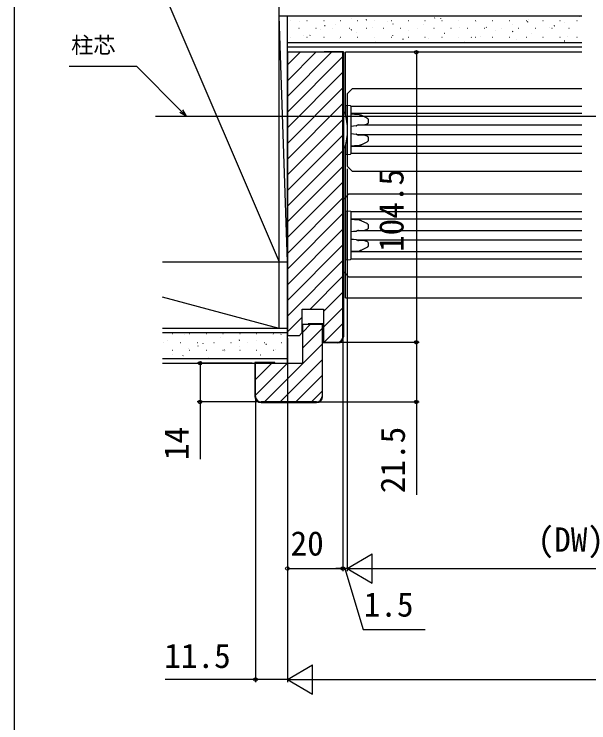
# Model space of a CAD drawing. Units: millimetres, scale not verified. Extents: x -525 to 525, y -783 to 779.
# Drawn here: x -525 to -317.8, y -397.1 to -141.7 of the extents above; entities that cross this region are included whole.
import ezdxf
from ezdxf.enums import TextEntityAlignment as Align

# ---------------------------------------------------------------- set-up
doc = ezdxf.new("R2010")
doc.units = ezdxf.units.MM
doc.header["$LTSCALE"] = 4
for name, color, linetype in [('0-3_YKK_11', 7, 'Continuous'), ('0-5_YKK_12', 2, 'Continuous'), ('0-6_YKK_13', 4, 'Continuous'), ('0-8_YKK_D', 6, 'Continuous'), ('0-9_YKK_ZWAK', 7, 'Continuous'), ('0-A_YSS_K', 3, 'Continuous'), ('0-B_YSS_KE', 3, 'Continuous')]:
    doc.layers.add(name, color=color, linetype=linetype)
doc.styles.add('ＭＳ ゴシック', font='')
doc.styles.get('ＭＳ ゴシック').set_extended_font_data('MS Gothic')

msp = doc.modelspace()

# ---------------------------------------------------------------- linework, layer by layer
at = {"layer": '0-3_YKK_11'}
msp.add_line((-406.3, -155.279), (-406.3, -257.979), dxfattribs=at)
for points in [[(-406.5, -257.979), (-406.5, -155.479), (-413.5, -155.479), (-426.5, -155.479), (-426.5, -257.479), (-422.2, -257.479), (-421.2, -256.479), (-421.2, -247.979), (-413.5, -247.979), (-413.5, -252.979), (-413.5, -259.979), (-408.5, -259.979)], [(-406.3, -155.279), (-413.3, -155.279), (-413.3, -155.479)], [(-408.5, -260.179), (-413.7, -260.179), (-413.7, -253.179), (-413.5, -253.179)]]:
    msp.add_lwpolyline(points, dxfattribs=at)
for radius in [2.2, 2]:
    msp.add_arc((-408.5, -257.979), radius, 270.00001, 359.99999, dxfattribs=at)
at = {"layer": '0-5_YKK_12'}
for p, q in [((-320.4, -155.479), (-405.5, -155.479)), ((-405.5, -177.933), (-405.5, -155.479)), ((-403, -168.479), (-405, -170.479)), ((-403, -168.479), (-320.4, -168.479)), ((-405, -170.479), (-405, -196.479)), ((-320.4, -174.979), (-403.519, -174.979)), ((-474, -178.479), (116.747, -178.479)), ((-320.4, -177.579), (-403.5, -177.579)), ((-320.4, -181.779), (-401.286, -181.779)), ((-320.4, -185.179), (-401.286, -185.179)), ((-405.5, -243.979), (-405.5, -189.024)), ((-320.4, -189.379), (-403.5, -189.379)), ((-320.4, -191.979), (-403.519, -191.979)), ((-403, -198.479), (-405, -196.479)), ((-320.4, -198.479), (-403, -198.479)), ((-404.3, -206.479), (-406.3, -208.479)), ((-404.3, -206.479), (-320.4, -206.479)), ((-406.3, -208.479), (-406.3, -234.479)), ((-320.4, -212.979), (-403.519, -212.979)), ((-320.4, -215.579), (-403.5, -215.579)), ((-320.4, -219.779), (-401.288, -219.779)), ((-405.5, -223.179), (-405.5, -223.179)), ((-320.4, -223.179), (-401.285, -223.179)), ((-405.5, -227.379), (-405.5, -227.379)), ((-320.4, -227.379), (-403.5, -227.379)), ((-405.5, -229.979), (-405.5, -229.979)), ((-320.4, -229.979), (-403.519, -229.979)), ((-404.3, -236.479), (-406.3, -234.479)), ((-320.4, -236.479), (-404.3, -236.479)), ((-405.5, -243.979), (-320.4, -243.979))]:
    msp.add_line(p, q, dxfattribs=at)
at = {"layer": '0-6_YKK_13'}
for p, q in [((-403.5, -175.782), (-403.5, -175.083)), ((-403.5, -191.175), (-403.5, -175.782)), ((-406.02, -177.079), (-406.3, -177.079)), ((-406.3, -189.879), (-406.3, -177.079)), ((-402.37, -177.848), (-403.5, -177.779)), ((-400.543, -177.959), (-402.37, -177.848)), ((-399.755, -178.167), (-397.92, -179.103)), ((-397.338, -179.94), (-397.338, -180.576)), ((-400.873, -181.633), (-398.648, -181.594)), ((-398.648, -185.363), (-400.871, -185.325)), ((-397.338, -186.381), (-397.338, -187.017)), ((-397.92, -187.854), (-399.755, -188.79)), ((-406.3, -189.879), (-406.02, -189.879)), ((-405.5, -191.28), (-405.5, -192.279)), ((-403.5, -189.179), (-402.37, -189.109)), ((-403.5, -191.874), (-403.5, -191.175)), ((-402.37, -189.109), (-400.543, -188.998)), ((-405.5, -192.279), (-403.782, -192.174)), ((-403.5, -213.781), (-403.5, -213.083)), ((-403.5, -229.175), (-403.5, -213.781)), ((-402.37, -215.847), (-403.5, -215.778)), ((-400.543, -215.959), (-402.37, -215.847)), ((-399.755, -216.167), (-397.92, -217.102)), ((-400.873, -219.632), (-398.648, -219.593)), ((-397.338, -217.939), (-397.338, -218.576)), ((-398.648, -223.363), (-400.871, -223.324)), ((-397.338, -224.38), (-397.338, -225.017)), ((-403.5, -227.178), (-402.37, -227.109)), ((-402.37, -227.109), (-400.543, -226.997)), ((-397.92, -225.854), (-399.755, -226.79)), ((-405.5, -229.28), (-405.5, -230.278)), ((-403.5, -229.874), (-403.5, -229.175)), ((-405.5, -230.278), (-403.782, -230.173))]:
    msp.add_line(p, q, dxfattribs=at)
for points in [[(-403.782, -174.784), (-405.5, -174.679), (-405.5, -175.677), (-405.5, -177.986), (-405.5, -178.104)], [(-400.543, -177.959), (-400.382, -177.975), (-400.221, -178.004), (-400.063, -178.045), (-399.907, -178.098), (-399.755, -178.167)], [(-397.338, -180.576), (-397.35, -180.717), (-397.387, -180.852), (-397.445, -180.978), (-397.521, -181.092), (-397.61, -181.194), (-397.708, -181.281), (-397.815, -181.357), (-397.926, -181.42), (-398.042, -181.473), (-398.16, -181.516), (-398.281, -181.549), (-398.402, -181.572), (-398.525, -181.588), (-398.648, -181.594)], [(-397.92, -179.103), (-397.821, -179.158), (-397.727, -179.223), (-397.638, -179.298), (-397.556, -179.382), (-397.483, -179.477), (-397.422, -179.582), (-397.376, -179.696), (-397.347, -179.816), (-397.338, -179.94)], [(-401.759, -181.99), (-402.629, -182.089), (-403.499, -182.195)], [(-400.863, -181.63), (-401.063, -181.693), (-401.261, -181.768), (-401.455, -181.854), (-401.645, -181.953)], [(-403.5, -184.763), (-402.63, -184.868), (-401.759, -184.966)], [(-401.645, -185.004), (-401.455, -185.103), (-401.261, -185.189), (-401.063, -185.264), (-400.863, -185.327)], [(-398.648, -185.363), (-398.516, -185.37), (-398.384, -185.388), (-398.253, -185.415), (-398.124, -185.454), (-397.997, -185.503), (-397.874, -185.565), (-397.757, -185.639), (-397.647, -185.728), (-397.547, -185.832), (-397.461, -185.952), (-397.395, -186.085), (-397.352, -186.23), (-397.338, -186.381)], [(-405.5, -188.853), (-405.5, -188.971), (-405.5, -191.28)], [(-399.755, -188.79), (-399.907, -188.859), (-400.063, -188.913), (-400.221, -188.954), (-400.382, -188.982), (-400.543, -188.998)], [(-397.338, -187.017), (-397.347, -187.141), (-397.376, -187.261), (-397.422, -187.375), (-397.483, -187.48), (-397.556, -187.575), (-397.638, -187.66), (-397.727, -187.734), (-397.821, -187.799), (-397.92, -187.854)], [(-403.782, -212.783), (-405.5, -212.678), (-405.5, -213.676), (-405.5, -215.985), (-405.5, -226.971), (-405.5, -229.28)], [(-400.543, -215.959), (-400.382, -215.975), (-400.221, -216.003), (-400.063, -216.044), (-399.907, -216.098), (-399.755, -216.167)], [(-400.863, -219.629), (-401.063, -219.693), (-401.261, -219.768), (-401.455, -219.854), (-401.645, -219.953)], [(-397.338, -218.576), (-397.35, -218.716), (-397.387, -218.852), (-397.445, -218.978), (-397.521, -219.092), (-397.609, -219.193), (-397.708, -219.281), (-397.815, -219.356), (-397.926, -219.42), (-398.042, -219.473), (-398.16, -219.515), (-398.281, -219.548), (-398.402, -219.572), (-398.525, -219.587), (-398.648, -219.593)], [(-397.92, -217.102), (-397.821, -217.158), (-397.727, -217.223), (-397.638, -217.297), (-397.556, -217.382), (-397.483, -217.477), (-397.422, -217.582), (-397.376, -217.695), (-397.347, -217.816), (-397.338, -217.939)], [(-401.759, -219.99), (-402.629, -220.088), (-403.499, -220.194)], [(-403.5, -222.762), (-402.63, -222.868), (-401.759, -222.965)], [(-401.645, -223.004), (-401.455, -223.102), (-401.261, -223.189), (-401.063, -223.263), (-400.863, -223.327)], [(-398.648, -223.363), (-398.516, -223.37), (-398.384, -223.387), (-398.253, -223.415), (-398.124, -223.453), (-397.997, -223.503), (-397.874, -223.564), (-397.757, -223.639), (-397.647, -223.728), (-397.547, -223.832), (-397.461, -223.951), (-397.395, -224.085), (-397.352, -224.229), (-397.338, -224.38)], [(-399.755, -226.79), (-399.907, -226.858), (-400.063, -226.912), (-400.221, -226.953), (-400.382, -226.981), (-400.543, -226.997)], [(-397.338, -225.017), (-397.347, -225.141), (-397.376, -225.261), (-397.422, -225.375), (-397.483, -225.48), (-397.556, -225.575), (-397.637, -225.659), (-397.727, -225.734), (-397.821, -225.798), (-397.92, -225.854)]]:
    msp.add_lwpolyline(points, dxfattribs=at)
for centre, radius, start, end in [((-403.8, -175.083), 0.3, 0, 86.5), ((-406.02, -177.379), 0.3, 17.1558, 90), ((-425.78, -183.479), 20.98, 342.8442, 17.1558), ((-401.792, -181.691), 0.3, 276.36916, 299.27728), ((-401.792, -185.266), 0.3, 60.72272, 83.63084), ((-406.02, -189.579), 0.3, 270, 342.8442), ((-403.8, -191.874), 0.3, 273.5, 0), ((-403.8, -213.083), 0.3, 0, 86.5), ((-401.792, -219.691), 0.3, 276.36916, 299.27728), ((-401.792, -223.265), 0.3, 60.72272, 83.63084), ((-403.8, -229.874), 0.3, 273.5, 0)]:
    msp.add_arc(centre, radius, start, end, dxfattribs=at)
at = {"layer": '0-8_YKK_D'}
for p, q in [((-380, -155.479), (-380, -259.979)), ((-405, -197.479), (-405, -342.479)), ((-405, -197.479), (-405, -342.479)), ((-426.5, -258.479), (-426.5, -382.479)), ((-407.5, -259.979), (-379, -259.979)), ((-407.5, -259.979), (-379, -259.979)), ((-406.5, -258.979), (-406.5, -342.479)), ((-406.5, -258.979), (-406.5, -342.479)), ((-439.2, -267.478), (-459, -267.478)), ((-438, -280.478), (-438, -382.479)), ((-437, -281.478), (-459, -281.478)), ((-415, -281.478), (-379, -281.478)), ((-426.5, -283.678), (-426.5, -382.479)), ((-426.5, -283.678), (-426.5, -342.479)), ((-405, -341.479), (-395.907, -336.229)), ((-395.907, -346.729), (-395.907, -336.229)), ((-426.5, -341.479), (-406.5, -341.479)), ((-406.5, -341.479), (-409.05, -341.479)), ((-405, -341.479), (-406.5, -341.479)), ((-405, -341.479), (-406.5, -341.479)), ((-405, -341.479), (-402.45, -341.479)), ((-405, -341.479), (-395.907, -346.729)), ((-405, -341.479), (-386.813, -341.479)), ((-394.5, -341.479), (-243.3, -341.479)), ((-426.5, -381.479), (-417.407, -376.229)), ((-417.407, -386.729), (-417.407, -376.229)), ((-426.5, -381.479), (-417.407, -386.729)), ((-426.5, -381.479), (-408.313, -381.479)), ((-416, -381.479), (59.5, -381.479))]:
    msp.add_line(p, q, dxfattribs=at)
for points in [[(-462.942, -178.479), (-464.746, -176.676), (-480.812, -160.609), (-505.204, -160.609)], [(-464.262, -176.192), (-462.942, -178.479), (-465.229, -177.159)], [(-380, -259.979), (-380, -281.478), (-380, -314.982)], [(-458, -267.478), (-458, -281.478), (-458, -302.096)], [(-405.75, -341.479), (-399.15, -363.479), (-376.877, -363.479)], [(-426.5, -381.479), (-438, -381.479), (-470.55, -381.479)]]:
    msp.add_lwpolyline(points, dxfattribs=at)
for centre in [(-380, -155.479), (-380, -259.979), (-380, -259.979), (-458, -267.478), (-458, -281.478), (-380, -281.478), (-426.5, -341.479), (-406.5, -341.479), (-406.5, -341.479), (-438, -381.479)]:
    msp.add_circle(centre, 0.637, dxfattribs=at)
at = {"layer": '0-9_YKK_ZWAK'}
msp.add_line((-525, 746.7), (-525, -783.3), dxfattribs=at)
at = {"layer": '0-A_YSS_K'}
for p, q in [((-429.5, -230.979), (-429.5, -125.979)), ((-471.5, -132.979), (-429.5, -230.979)), ((-426.5, -230.979), (-429.5, -142.479)), ((-320.4, -142.479), (-429.5, -142.479)), ((-426.5, -267.478), (-426.5, -142.479)), ((-321.124, -142.647), (-321.105, -142.64)), ((-425.564, -144.058), (-425.464, -144.058)), ((-422.028, -144.288), (-422.009, -144.281)), ((-419.484, -144.058), (-419.384, -144.058)), ((-413.404, -144.058), (-413.304, -144.058)), ((-409.009, -145.359), (-408.991, -145.353)), ((-407.324, -144.058), (-407.224, -144.058)), ((-403.523, -143.417), (-403.504, -143.41)), ((-401.244, -144.058), (-401.144, -144.058)), ((-398.09, -143.785), (-397.924, -143.674)), ((-395.164, -144.058), (-395.064, -144.058)), ((-390.505, -144.488), (-390.486, -144.482)), ((-389.084, -144.058), (-388.984, -144.058)), ((-388.485, -145.263), (-388.318, -145.152)), ((-383.004, -144.058), (-382.904, -144.058)), ((-377.486, -145.56), (-377.467, -145.554)), ((-376.924, -144.058), (-376.824, -144.058)), ((-373.501, -143.181), (-373.334, -143.07)), ((-371.246, -143.35), (-371.227, -143.344)), ((-370.844, -144.058), (-370.744, -144.058)), ((-364.764, -144.058), (-364.664, -144.058)), ((-358.684, -144.058), (-358.584, -144.058)), ((-358.228, -144.422), (-358.209, -144.416)), ((-352.604, -144.058), (-352.504, -144.058)), ((-346.524, -144.058), (-346.424, -144.058)), ((-345.209, -145.494), (-345.19, -145.487)), ((-340.444, -144.058), (-340.344, -144.058)), ((-339.924, -144.463), (-339.757, -144.353)), ((-339.629, -143.518), (-339.61, -143.511)), ((-334.364, -144.058), (-334.264, -144.058)), ((-328.284, -144.058), (-328.184, -144.058)), ((-326.61, -144.59), (-326.591, -144.583)), ((-322.204, -144.058), (-322.104, -144.058)), ((-422.334, -146.808), (-422.234, -146.808)), ((-416.254, -146.808), (-416.154, -146.808)), ((-414.59, -147.336), (-414.571, -147.329)), ((-413.074, -145.867), (-412.907, -145.756)), ((-410.174, -146.808), (-410.074, -146.808)), ((-404.094, -146.808), (-403.994, -146.808)), ((-403.469, -147.345), (-403.302, -147.234)), ((-398.014, -146.808), (-397.914, -146.808)), ((-395.991, -146.431), (-395.972, -146.425)), ((-391.934, -146.808), (-391.834, -146.808)), ((-385.854, -146.808), (-385.754, -146.808)), ((-382.972, -147.503), (-382.954, -147.496)), ((-379.774, -146.808), (-379.674, -146.808)), ((-373.694, -146.808), (-373.594, -146.808)), ((-367.614, -146.808), (-367.514, -146.808)), ((-364.468, -146.632), (-364.449, -146.625)), ((-361.534, -146.808), (-361.434, -146.808)), ((-355.454, -146.808), (-355.354, -146.808)), ((-354.907, -146.545), (-354.741, -146.435)), ((-351.449, -147.704), (-351.43, -147.697)), ((-349.374, -146.808), (-349.274, -146.808)), ((-345.302, -148.023), (-345.135, -147.913)), ((-343.294, -146.808), (-343.194, -146.808)), ((-337.214, -146.808), (-337.114, -146.808)), ((-332.191, -146.566), (-332.172, -146.559)), ((-331.134, -146.808), (-331.034, -146.808)), ((-330.318, -145.941), (-330.151, -145.831)), ((-325.054, -146.808), (-324.954, -146.808)), ((-425.564, -150.038), (-425.464, -150.038)), ((-420.83, -149.545), (-420.811, -149.539)), ((-419.484, -150.038), (-419.384, -150.038)), ((-418.453, -149.427), (-418.286, -149.316)), ((-413.404, -150.038), (-413.304, -150.038)), ((-407.812, -150.617), (-407.793, -150.61)), ((-407.324, -150.038), (-407.224, -150.038)), ((-401.571, -148.407), (-401.553, -148.401)), ((-401.244, -150.038), (-401.144, -150.038)), ((-395.164, -150.038), (-395.064, -150.038)), ((-389.084, -150.038), (-388.984, -150.038)), ((-388.553, -149.479), (-388.534, -149.472)), ((-384.875, -150.709), (-384.708, -150.599)), ((-383.004, -150.038), (-382.904, -150.038)), ((-376.924, -150.038), (-376.824, -150.038)), ((-375.534, -150.551), (-375.516, -150.544)), ((-370.844, -150.038), (-370.744, -150.038)), ((-369.954, -148.575), (-369.935, -148.568)), ((-369.891, -148.627), (-369.725, -148.517)), ((-364.764, -150.038), (-364.664, -150.038)), ((-360.286, -150.105), (-360.119, -149.995)), ((-358.684, -150.038), (-358.584, -150.038)), ((-356.935, -149.647), (-356.917, -149.64)), ((-352.604, -150.038), (-352.504, -150.038)), ((-346.524, -150.038), (-346.424, -150.038)), ((-340.444, -150.038), (-340.344, -150.038)), ((-338.431, -148.776), (-338.412, -148.769)), ((-334.364, -150.038), (-334.264, -150.038)), ((-328.284, -150.038), (-328.184, -150.038)), ((-325.412, -149.848), (-325.393, -149.841)), ((-322.204, -150.038), (-322.104, -150.038)), ((-426.5, -151.979), (-320.4, -151.979)), ((-394.793, -151.689), (-394.774, -151.682)), ((-362.516, -151.623), (-362.497, -151.616)), ((-343.917, -150.718), (-343.898, -150.712)), ((-330.898, -151.79), (-330.88, -151.784)), ((-326.709, -151.387), (-326.542, -151.277)), ((-426.5, -153.479), (-320.4, -153.479)), ((-426.5, -160.037), (-421.941, -155.479)), ((-426.5, -165.694), (-416.284, -155.479)), ((-426.5, -171.351), (-410.628, -155.479)), ((-426.5, -177.008), (-406.5, -157.008)), ((-426.5, -182.665), (-406.5, -162.665)), ((-426.5, -188.322), (-406.5, -168.322)), ((-426.5, -193.978), (-406.5, -173.978)), ((-426.5, -199.635), (-406.5, -179.635)), ((-426.5, -205.292), (-406.5, -185.292)), ((-426.5, -210.949), (-406.5, -190.949)), ((-426.5, -216.606), (-406.5, -196.606)), ((-426.5, -222.263), (-406.5, -202.263)), ((-426.5, -227.92), (-406.5, -207.92)), ((-426.5, -233.576), (-406.5, -213.576)), ((-426.5, -239.233), (-406.5, -219.233)), ((-426.5, -244.89), (-406.5, -224.89)), ((-471.5, -230.979), (-426.5, -230.979)), ((-471.5, -230.979), (-426.5, -230.979)), ((-429.5, -254.978), (-429.5, -230.979)), ((-426.5, -250.547), (-406.5, -230.547)), ((-418.275, -247.979), (-406.5, -236.204)), ((-413.5, -248.861), (-406.5, -241.861)), ((-429.5, -254.978), (-471.5, -243.724)), ((-413.5, -254.518), (-406.5, -247.518)), ((-426.5, -256.204), (-421.2, -250.904)), ((-426.5, -254.978), (-471.5, -254.978)), ((-421, -256.361), (-418.117, -253.478)), ((-421, -262.018), (-414, -255.018)), ((-413.304, -259.979), (-406.5, -253.174)), ((-471.5, -256.478), (-426.5, -256.478)), ((-467.984, -256.827), (-467.884, -256.827)), ((-463.608, -257.075), (-463.59, -257.068)), ((-461.904, -256.827), (-461.804, -256.827)), ((-455.824, -256.827), (-455.724, -256.827)), ((-449.744, -256.827), (-449.644, -256.827)), ((-443.664, -256.827), (-443.564, -256.827)), ((-437.584, -256.827), (-437.484, -256.827)), ((-431.991, -257.242), (-431.972, -257.236)), ((-431.504, -256.827), (-431.404, -256.827)), ((-428.859, -257.146), (-428.693, -257.036)), ((-471.214, -260.057), (-471.114, -260.057)), ((-469.849, -259.285), (-469.83, -259.278)), ((-465.134, -260.057), (-465.034, -260.057)), ((-459.054, -260.057), (-458.954, -260.057)), ((-456.83, -260.357), (-456.811, -260.35)), ((-452.974, -260.057), (-452.874, -260.057)), ((-450.59, -258.147), (-450.571, -258.14)), ((-446.894, -260.057), (-446.794, -260.057)), ((-443.843, -259.228), (-443.677, -259.118)), ((-440.814, -260.057), (-440.714, -260.057)), ((-437.571, -259.219), (-437.553, -259.212)), ((-434.734, -260.057), (-434.634, -260.057)), ((-428.654, -260.057), (-428.554, -260.057)), ((-467.984, -262.807), (-467.884, -262.807)), ((-462.316, -262.299), (-462.298, -262.293)), ((-461.904, -262.807), (-461.804, -262.807)), ((-458.827, -261.31), (-458.66, -261.2)), ((-455.824, -262.807), (-455.724, -262.807)), ((-449.744, -262.807), (-449.644, -262.807)), ((-449.222, -262.788), (-449.055, -262.678)), ((-443.812, -261.428), (-443.793, -261.422)), ((-443.664, -262.807), (-443.564, -262.807)), ((-437.584, -262.807), (-437.484, -262.807)), ((-434.803, -281.478), (-414, -260.674)), ((-434.238, -260.706), (-434.071, -260.596)), ((-431.504, -262.807), (-431.404, -262.807)), ((-430.793, -262.5), (-430.774, -262.493)), ((-467.897, -264.275), (-467.878, -264.269)), ((-464.206, -264.87), (-464.039, -264.76)), ((-454.878, -265.347), (-454.86, -265.341)), ((-449.298, -263.371), (-449.279, -263.364)), ((-436.279, -264.443), (-436.261, -264.436)), ((-426.5, -265.978), (-471.5, -265.978)), ((-471.5, -267.478), (-426.5, -267.478)), ((-438, -267.704), (-437.774, -267.478)), ((-438, -273.361), (-432.117, -267.478)), ((-438, -279.018), (-426.46, -267.478)), ((-429.146, -281.478), (-414, -266.331)), ((-423.489, -281.478), (-414, -271.988)), ((-417.833, -281.478), (-414, -277.645))]:
    msp.add_line(p, q, dxfattribs=at)
at = {"layer": '0-B_YSS_KE'}
for p, q in [((-416, -281.478), (-436, -281.478)), ((-436, -281.678), (-416, -281.678))]:
    msp.add_line(p, q, dxfattribs=at)
for points in [[(-438, -279.478), (-438, -267.478), (-421, -267.478), (-421, -253.478)], [(-421, -253.478), (-414, -253.478), (-414, -279.478)], [(-413.8, -279.478), (-413.8, -253.278), (-419, -253.278), (-419, -253.478)], [(-431, -267.478), (-431, -267.278), (-438.2, -267.278), (-438.2, -279.478)]]:
    msp.add_lwpolyline(points, dxfattribs=at)
for centre, radius, start, end in [((-436, -279.478), 2.2, 180, 270), ((-436, -279.478), 2, 180, 270), ((-416, -279.478), 2, 270, 0), ((-416, -279.478), 2.2, 270, 0)]:
    msp.add_arc(centre, radius, start, end, dxfattribs=at)

# ---------------------------------------------------------------- texts
at = {"layer": '0-8_YKK_D', "style": 'ＭＳ ゴシック'}
for s, height, p in [('柱芯', 5.865, (-504.469, -157.592)), ('(DW)', 8.798, (-336.32, -338.115)), ('20', 8.798, (-425.364, -339.479)), ('1.5', 8.798, (-398.991, -361.479)), ('11.5', 8.798, (-470.891, -379.979))]:
    msp.add_text(s, height=height, dxfattribs=at).set_placement(p, align=Align.BOTTOM_LEFT)
for s, p in [('104.5', (-382, -227.433)), ('14', (-459.5, -302.437)), ('21.5', (-381.5, -314.368))]:
    msp.add_text(s, height=8.798, rotation=90, dxfattribs=at).set_placement(p, align=Align.BOTTOM_LEFT)

doc.saveas('drawing.dxf')
